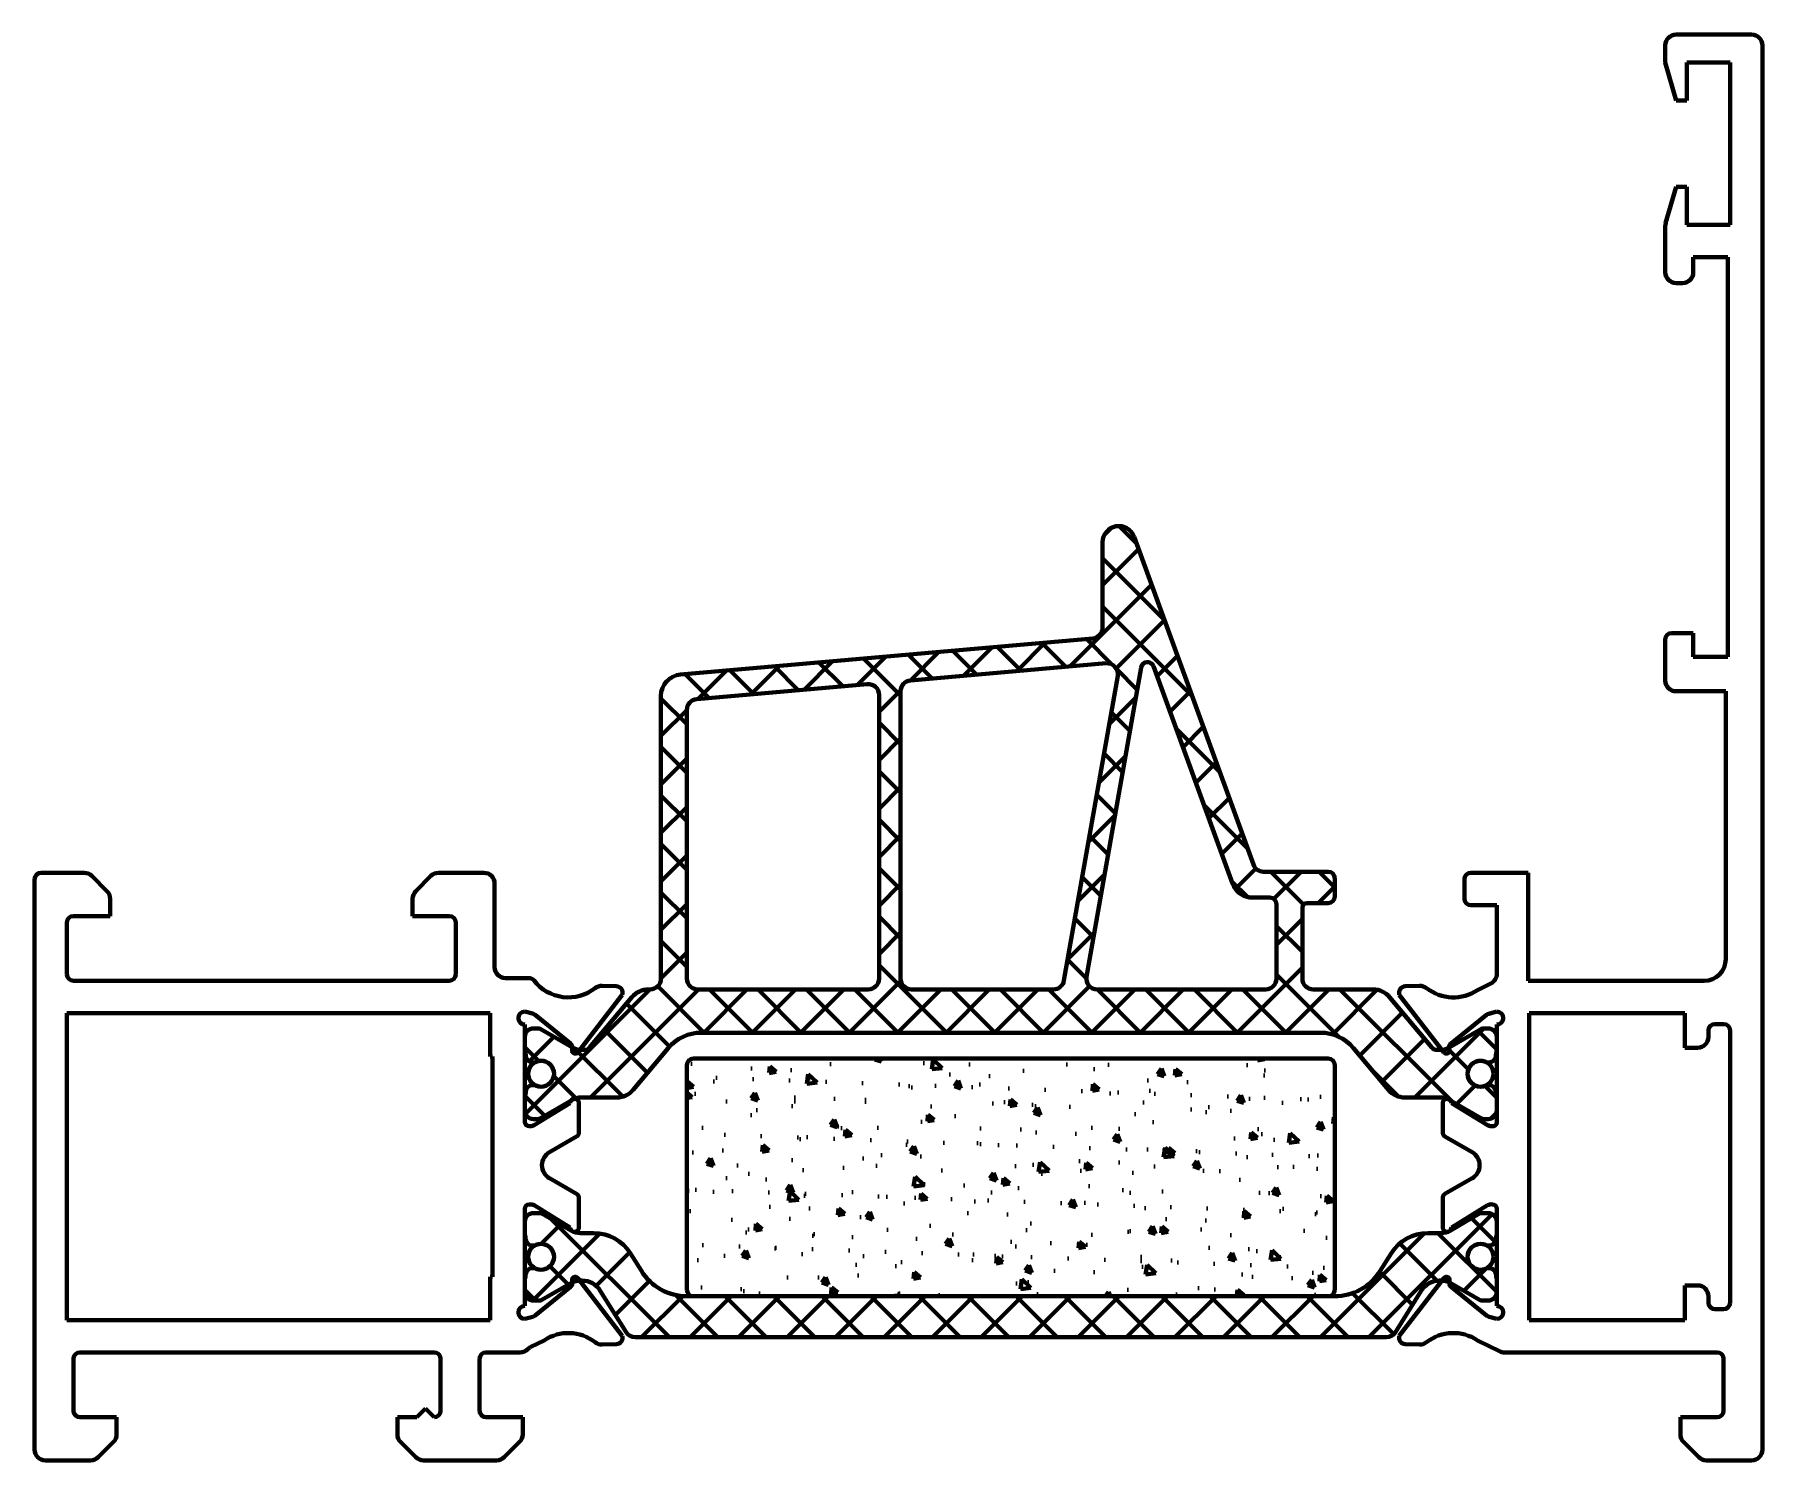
# Model space of a CAD drawing. Header units: millimetres. Extents: x 343.9 to 423.9, y 4.9 to 70.9.
import ezdxf

# ---------------------------------------------------------------- set-up
doc = ezdxf.new("R2010")
doc.units = ezdxf.units.MM

msp = doc.modelspace()

# ---------------------------------------------------------------- hatches: boundary and pattern name
at = {"lineweight": 100}
h = msp.add_hatch(dxfattribs=at)
h.set_pattern_fill('ANSI37', color=8, scale=0.5, style=0)
edge = h.paths.add_edge_path()
edge.add_line((373.847, 41.264), (392.927, 42.933))
edge.add_arc((392.884, 43.431), 0.5, 275, 360)
edge.add_line((393.384, 43.431), (393.384, 47.384))
edge.add_arc((394.134, 47.384), 0.75, 20, 180, ccw=False)
edge.add_line((394.839, 47.641), (400.363, 32.463))
edge.add_arc((400.833, 32.634), 0.5, 200, 270)
edge.add_line((400.833, 32.134), (403.834, 32.134))
edge.add_arc((403.834, 31.834), 0.3, 0, 90, ccw=False)
edge.add_line((404.134, 31.834), (404.134, 30.984))
edge.add_arc((403.834, 30.984), 0.3, -90, 0, ccw=False)
edge.add_line((403.834, 30.684), (402.834, 30.684))
edge.add_arc((402.834, 30.484), 0.2, 90, 180)
edge.add_line((402.634, 30.484), (402.634, 27.184))
edge.add_arc((403.134, 27.184), 0.5, 180, 270)
edge.add_line((403.134, 26.684), (405.908, 26.684))
edge.add_arc((405.908, 25.684), 1, 40, 90, ccw=False)
edge.add_line((406.674, 26.327), (408.633, 23.991))
edge.add_arc((408.863, 24.184), 0.3, 220, 270)
edge.add_line((408.863, 23.884), (409.027, 23.884))
edge.add_arc((409.027, 24.684), 0.8, 270, 300)
edge.add_line((409.427, 23.991), (410.927, 24.857))
edge.add_arc((411.027, 24.684), 0.2, 90, 120, ccw=False)
edge.add_line((411.027, 24.884), (411.234, 24.884))
edge.add_arc((411.234, 24.484), 0.4, 0, 90, ccw=False)
edge.add_line((411.634, 24.484), (411.634, 23.884))
edge.add_arc((417.634, 22.784), 6.1, 169.61114, 172.59361)
edge.add_arc((411.287, 23.609), 0.3, 270, 352.59361, ccw=False)
edge.add_line((411.287, 23.309), (411.174, 23.309))
edge.add_arc((410.884, 22.784), 0.6, 61.04498, 298.95502)
edge.add_line((411.174, 22.259), (411.287, 22.259))
edge.add_arc((411.287, 21.959), 0.3, 7.40639, 90, ccw=False)
edge.add_arc((417.634, 22.784), 6.1, 187.40639, 190.38886)
edge.add_line((411.634, 21.684), (411.634, 21.084))
edge.add_arc((411.234, 21.084), 0.4, -90, 0, ccw=False)
edge.add_line((411.234, 20.684), (411.027, 20.684))
edge.add_arc((411.027, 20.884), 0.2, 240, 270, ccw=False)
edge.add_line((410.927, 20.711), (409.427, 21.577))
edge.add_arc((409.027, 20.884), 0.8, 60, 90)
edge.add_line((409.027, 21.684), (407.38, 21.684))
edge.add_arc((407.38, 22.684), 1, 220, 270, ccw=False)
edge.add_line((406.614, 22.041), (404.996, 23.97))
edge.add_arc((403.464, 22.684), 2, 40, 90)
edge.add_line((403.464, 24.684), (374.803, 24.684))
edge.add_arc((374.803, 22.684), 2, 90, 140)
edge.add_line((373.271, 23.97), (371.653, 22.041))
edge.add_arc((370.887, 22.684), 1, 270, 320, ccw=False)
edge.add_line((370.887, 21.684), (369.241, 21.684))
edge.add_arc((369.241, 20.884), 0.8, 90, 120)
edge.add_line((368.841, 21.577), (367.341, 20.711))
edge.add_arc((367.241, 20.884), 0.2, 270, 300, ccw=False)
edge.add_line((367.241, 20.684), (367.034, 20.684))
edge.add_arc((367.034, 21.084), 0.4, 180, 270, ccw=False)
edge.add_line((366.634, 21.084), (366.634, 21.684))
edge.add_arc((360.634, 22.784), 6.1, 349.61114, 352.59361)
edge.add_arc((366.98, 21.959), 0.3, 90, 172.59361, ccw=False)
edge.add_line((366.98, 22.259), (367.093, 22.259))
edge.add_arc((367.384, 22.784), 0.6, 241.04498, 478.95502)
edge.add_line((367.093, 23.309), (366.98, 23.309))
edge.add_arc((366.98, 23.609), 0.3, 187.40639, 270, ccw=False)
edge.add_arc((360.634, 22.784), 6.1, 7.40639, 10.38886)
edge.add_line((366.634, 23.884), (366.634, 24.484))
edge.add_arc((367.034, 24.484), 0.4, 90, 180, ccw=False)
edge.add_line((367.034, 24.884), (367.241, 24.884))
edge.add_arc((367.241, 24.684), 0.2, 60, 90, ccw=False)
edge.add_line((367.341, 24.857), (368.841, 23.991))
edge.add_arc((369.241, 24.684), 0.8, 240, 270)
edge.add_line((369.241, 23.884), (369.404, 23.884))
edge.add_arc((369.404, 24.184), 0.3, 270, 320)
edge.add_line((369.634, 23.991), (371.594, 26.327))
edge.add_arc((372.36, 25.684), 1, 90, 140, ccw=False)
edge.add_line((372.36, 26.684), (372.434, 26.684))
edge.add_arc((372.434, 27.184), 0.5, 270, 360)
edge.add_line((372.934, 27.184), (372.934, 40.268))
edge.add_arc((373.934, 40.268), 1, 95, 180, ccw=False)
edge = h.paths.add_edge_path(flags=16)
edge.add_arc((374.634, 39.626), 0.5, 95, 180, ccw=False)
edge.add_line((374.59, 40.124), (382.49, 40.816))
edge.add_arc((382.534, 40.318), 0.5, 0, 95, ccw=False)
edge.add_line((383.034, 40.318), (383.034, 27.184))
edge.add_arc((382.534, 27.184), 0.5, -90, 0, ccw=False)
edge.add_line((382.534, 26.684), (374.634, 26.684))
edge.add_arc((374.634, 27.184), 0.5, 180, 270, ccw=False)
edge.add_line((374.134, 27.184), (374.134, 39.626))
edge = h.paths.add_edge_path(flags=16)
edge.add_arc((395.462, 41.541), 0.3, 20, 170, ccw=False)
edge.add_line((395.744, 41.644), (399.403, 31.592))
edge.add_arc((400.342, 31.934), 1, 200, 270)
edge.add_line((400.342, 30.934), (401.134, 30.934))
edge.add_arc((401.134, 30.634), 0.3, 0, 90, ccw=False)
edge.add_line((401.434, 30.634), (401.434, 27.184))
edge.add_arc((400.934, 27.184), 0.5, -90, 0, ccw=False)
edge.add_line((400.934, 26.684), (393.134, 26.684))
edge.add_arc((393.134, 27.184), 0.5, 170, 270, ccw=False)
edge.add_line((392.641, 27.271), (395.167, 41.593))
edge = h.paths.add_edge_path(flags=16)
edge.add_line((391.103, 26.684), (384.534, 26.684))
edge.add_arc((384.534, 27.184), 0.5, 180, 270, ccw=False)
edge.add_line((384.034, 27.184), (384.034, 40.492))
edge.add_arc((384.534, 40.492), 0.5, 95, 180, ccw=False)
edge.add_line((384.49, 40.991), (393.546, 41.783))
edge.add_arc((393.589, 41.285), 0.5, -10, 95, ccw=False)
edge.add_line((394.082, 41.198), (391.595, 27.097))
edge.add_arc((391.103, 27.184), 0.5, 270, 350, ccw=False)
h = msp.add_hatch(dxfattribs=at)
h.set_pattern_fill('AR-CONC', color=8, scale=0.02, angle=270, style=0)
h.paths.add_polyline_path([(404.134, 23.184, 0.414214), (403.834, 23.484), (374.434, 23.484, 0.414214), (374.134, 23.184), (374.134, 12.784, 0.414214), (374.434, 12.484), (403.834, 12.484, 0.414214), (404.134, 12.784)])
h = msp.add_hatch(dxfattribs=at)
h.set_pattern_fill('ANSI37', color=8, scale=0.5, style=0)
edge = h.paths.add_edge_path()
edge.add_line((409.07, 15.409), (408.441, 15.409))
edge.add_arc((408.441, 13.409), 2, 90, 148)
edge.add_line((406.745, 14.469), (406.239, 13.659))
edge.add_arc((404.119, 14.984), 2.5, -90, -32, ccw=False)
edge.add_line((404.119, 12.484), (374.149, 12.484))
edge.add_arc((374.149, 14.984), 2.5, 212, 270, ccw=False)
edge.add_line((372.028, 13.659), (371.523, 14.469))
edge.add_arc((369.826, 13.409), 2, 32, 90)
edge.add_line((369.826, 15.409), (369.198, 15.409))
edge.add_arc((369.198, 16.209), 0.8, -120, -90, ccw=False)
edge.add_line((368.798, 15.516), (367.428, 16.307))
edge.add_arc((367.328, 16.134), 0.2, 60, 90)
edge.add_line((367.328, 16.334), (367.034, 16.334))
edge.add_arc((367.034, 15.934), 0.4, 90, 180)
edge.add_line((366.634, 15.934), (366.634, 15.359))
edge.add_arc((361.171, 14.309), 5.562, 8.0898, 10.88066, ccw=False)
edge.add_arc((366.975, 15.134), 0.3, 188.0898, 270)
edge.add_line((366.975, 14.834), (367.093, 14.834))
edge.add_arc((367.384, 14.309), 0.6, -118.95502, 118.95502, ccw=False)
edge.add_line((367.093, 13.784), (366.975, 13.784))
edge.add_arc((366.975, 13.484), 0.3, 90, 171.9102)
edge.add_arc((361.171, 14.309), 5.563, -10.88066, -8.0898, ccw=False)
edge.add_line((366.634, 13.259), (366.634, 12.684))
edge.add_arc((367.034, 12.684), 0.4, 180, 270)
edge.add_line((367.034, 12.284), (367.328, 12.284))
edge.add_arc((367.328, 12.484), 0.2, -90, -60)
edge.add_line((367.428, 12.311), (368.798, 13.102))
edge.add_arc((369.198, 12.409), 0.8, 90, 120, ccw=False)
edge.add_line((369.198, 13.209), (369.279, 13.209))
edge.add_arc((369.279, 12.209), 1, 32, 90, ccw=False)
edge.add_line((370.127, 12.739), (371.327, 10.819))
edge.add_arc((371.751, 11.084), 0.5, 212, 270)
edge.add_line((371.751, 10.584), (406.517, 10.584))
edge.add_arc((406.517, 11.084), 0.5, -90, -32)
edge.add_line((406.941, 10.819), (408.14, 12.739))
edge.add_arc((408.988, 12.209), 1, 90, 148, ccw=False)
edge.add_line((408.988, 13.209), (409.07, 13.209))
edge.add_arc((409.07, 12.409), 0.8, 60, 90, ccw=False)
edge.add_line((409.47, 13.102), (410.84, 12.311))
edge.add_arc((410.94, 12.484), 0.2, 240, 270)
edge.add_line((410.94, 12.284), (411.234, 12.284))
edge.add_arc((411.234, 12.684), 0.4, -90, 0)
edge.add_line((411.634, 12.684), (411.634, 13.259))
edge.add_arc((417.096, 14.309), 5.563, 188.0898, 190.88066, ccw=False)
edge.add_arc((411.292, 13.484), 0.3, 8.0898, 90)
edge.add_line((411.292, 13.784), (411.174, 13.784))
edge.add_arc((410.884, 14.309), 0.6, -298.95502, -61.04498, ccw=False)
edge.add_line((411.174, 14.834), (411.292, 14.834))
edge.add_arc((411.292, 15.134), 0.3, -90, -8.0898)
edge.add_arc((417.096, 14.309), 5.562, 169.11934, 171.9102, ccw=False)
edge.add_line((411.634, 15.359), (411.634, 15.934))
edge.add_arc((411.234, 15.934), 0.4, 0, 90)
edge.add_line((411.234, 16.334), (410.94, 16.334))
edge.add_arc((410.94, 16.134), 0.2, 90, 120)
edge.add_line((410.84, 16.307), (409.47, 15.516))
edge.add_arc((409.07, 16.209), 0.8, -90, -60, ccw=False)

# ---------------------------------------------------------------- linework, layer by layer
for p, q in [((419.934, 70.884), (423.434, 70.884)), ((419.434, 69.584), (419.434, 70.384)), ((423.934, 70.384), (423.934, 5.384)), ((419.934, 67.834), (419.434, 69.584)), ((422.434, 69.584), (420.434, 69.584)), ((420.434, 69.584), (420.434, 67.834)), ((422.434, 62.084), (422.434, 69.584)), ((420.434, 67.834), (419.934, 67.834)), ((419.453, 62.152), (419.934, 63.834)), ((419.934, 63.834), (420.434, 63.834)), ((420.434, 63.834), (420.434, 62.084)), ((419.434, 59.884), (419.434, 62.014)), ((420.434, 62.084), (422.434, 62.084)), ((422.334, 60.584), (420.734, 60.584)), ((420.734, 60.584), (420.734, 59.884)), ((422.334, 42.084), (422.334, 60.584)), ((420.234, 59.384), (419.934, 59.384)), ((419.434, 40.984), (419.434, 42.884)), ((419.734, 43.184), (420.734, 43.184)), ((420.734, 43.184), (420.734, 42.084)), ((420.734, 42.084), (422.334, 42.084)), ((422.234, 40.484), (419.934, 40.484)), ((422.234, 28.083), (422.234, 40.484)), ((346.227, 32.084), (344.234, 32.084)), ((364.734, 32.084), (362.641, 32.084)), ((410.434, 32.084), (413.084, 32.084)), ((413.084, 32.084), (413.084, 27.083)), ((343.934, 31.784), (343.934, 5.384)), ((347.287, 31.231), (346.58, 31.938)), ((362.287, 31.938), (361.58, 31.231)), ((365.234, 27.714), (365.234, 31.584)), ((410.134, 30.884), (410.134, 31.784)), ((347.434, 30.084), (347.434, 30.877)), ((361.434, 30.877), (361.434, 30.084)), ((411.634, 30.584), (410.434, 30.584)), ((411.634, 27.409), (411.634, 30.584)), ((345.434, 27.384), (345.434, 29.784)), ((345.734, 30.084), (347.434, 30.084)), ((361.434, 30.084), (363.134, 30.084)), ((363.434, 29.784), (363.434, 27.384)), ((366.825, 27.214), (365.734, 27.214)), ((363.134, 27.084), (345.734, 27.084)), ((369.082, 23.772), (371.146, 26.439)), ((370.864, 26.833), (370.208, 26.852)), ((370.867, 26.833), (370.864, 26.833)), ((409.186, 23.772), (407.122, 26.439)), ((407.398, 26.833), (407.403, 26.833)), ((407.403, 26.833), (408.06, 26.852)), ((407.403, 26.833), (407.403, 26.833)), ((410.738, 26.658), (411.354, 26.96)), ((413.084, 27.083), (421.234, 27.083)), ((366.634, 25.661), (366.989, 25.566)), ((411.634, 25.661), (411.259, 25.56)), ((345.434, 11.384), (345.434, 25.584)), ((345.434, 25.584), (365.034, 25.584)), ((365.034, 25.584), (365.034, 23.584)), ((366.634, 20.561), (366.634, 25.061)), ((367.109, 25.507), (368.752, 24.185)), ((411.159, 25.507), (409.516, 24.185)), ((411.634, 20.561), (411.634, 25.061)), ((413.134, 11.384), (413.134, 25.584)), ((413.134, 25.584), (420.334, 25.584)), ((420.334, 25.584), (420.334, 23.984)), ((421.734, 25.084), (422.134, 25.084)), ((368.826, 24.022), (368.821, 23.867)), ((421.434, 24.484), (421.434, 24.784)), ((422.434, 24.784), (422.434, 12.184)), ((365.034, 23.584), (365.134, 23.584)), ((365.134, 23.584), (365.134, 13.384)), ((420.334, 23.984), (420.934, 23.984)), ((368.734, 21.427), (367.058, 20.405)), ((369.134, 20.05), (369.134, 21.434)), ((409.134, 20.05), (409.134, 21.434)), ((409.534, 21.427), (411.21, 20.405)), ((366.902, 20.361), (366.834, 20.361)), ((367.778, 19.156), (369.028, 19.873)), ((369.028, 19.873), (369.029, 19.874)), ((410.489, 19.156), (409.234, 19.876)), ((369.028, 17.225), (367.778, 17.942)), ((409.234, 17.222), (410.489, 17.942)), ((369.029, 17.225), (369.028, 17.225)), ((369.134, 15.665), (369.134, 17.048)), ((409.134, 15.665), (409.134, 17.048)), ((366.634, 12.037), (366.634, 16.537)), ((366.834, 16.737), (366.902, 16.737)), ((367.058, 16.693), (368.734, 15.671)), ((411.21, 16.693), (409.534, 15.671)), ((411.634, 12.037), (411.634, 16.537)), ((365.134, 13.384), (365.034, 13.384)), ((365.034, 13.384), (365.034, 11.384)), ((368.752, 12.913), (367.109, 11.591)), ((368.821, 13.232), (368.826, 13.076)), ((371.146, 10.659), (369.082, 13.326)), ((407.122, 10.659), (409.186, 13.326)), ((409.447, 13.232), (409.441, 13.076)), ((409.516, 12.913), (411.159, 11.591)), ((420.934, 12.984), (420.334, 12.984)), ((420.334, 12.984), (420.334, 11.384)), ((421.434, 12.184), (421.434, 12.484)), ((365.034, 11.384), (345.434, 11.384)), ((367.008, 11.538), (366.634, 11.437)), ((411.279, 11.533), (411.634, 11.437)), ((420.334, 11.384), (413.134, 11.384)), ((422.134, 11.884), (421.734, 11.884)), ((366.914, 10.138), (367.53, 10.44)), ((411.767, 9.935), (410.738, 10.44)), ((346.034, 9.884), (362.434, 9.884)), ((364.834, 9.884), (366.415, 9.884)), ((370.208, 10.247), (370.864, 10.265)), ((370.864, 10.265), (370.875, 10.266)), ((408.06, 10.247), (407.398, 10.265)), ((421.834, 9.884), (411.987, 9.884)), ((345.734, 7.184), (345.734, 9.584)), ((362.734, 9.584), (362.734, 7.184)), ((364.534, 7.184), (364.534, 9.584)), ((422.134, 7.184), (422.134, 9.584)), ((362.034, 7.284), (361.634, 6.884)), ((362.434, 6.884), (362.034, 7.284)), ((347.734, 6.884), (346.034, 6.884)), ((347.734, 6.091), (347.734, 6.884)), ((361.634, 6.884), (360.734, 6.884)), ((360.734, 6.884), (360.734, 6.091)), ((366.534, 6.884), (364.834, 6.884)), ((366.534, 6.091), (366.534, 6.884)), ((420.134, 6.091), (420.134, 6.884)), ((420.134, 6.884), (421.834, 6.884)), ((346.88, 5.031), (347.587, 5.738)), ((360.88, 5.738), (361.587, 5.031)), ((365.68, 5.031), (366.387, 5.738)), ((420.987, 5.031), (420.28, 5.738)), ((344.434, 4.884), (346.527, 4.884)), ((361.941, 4.884), (365.327, 4.884)), ((423.434, 4.884), (421.341, 4.884))]:
    msp.add_line(p, q, dxfattribs=at)
at = {"color": 8, "lineweight": 100}
for p, q in [((393.384, 43.431), (393.384, 47.384)), ((394.839, 47.641), (400.363, 32.463)), ((373.847, 41.264), (392.927, 42.933)), ((384.49, 40.991), (393.546, 41.783)), ((395.744, 41.644), (399.403, 31.592)), ((374.59, 40.124), (382.49, 40.816)), ((394.082, 41.198), (391.595, 27.097)), ((392.641, 27.271), (395.167, 41.593)), ((372.934, 27.184), (372.934, 40.268)), ((383.034, 40.318), (383.034, 27.184)), ((384.034, 27.184), (384.034, 40.492)), ((374.134, 27.184), (374.134, 39.626)), ((400.833, 32.134), (403.834, 32.134)), ((404.134, 31.834), (404.134, 30.984)), ((400.342, 30.934), (401.134, 30.934)), ((401.434, 30.634), (401.434, 27.184)), ((402.634, 30.484), (402.634, 27.184)), ((403.834, 30.684), (402.834, 30.684)), ((372.36, 26.684), (372.434, 26.684)), ((382.534, 26.684), (374.634, 26.684)), ((391.103, 26.684), (384.534, 26.684)), ((400.934, 26.684), (393.134, 26.684)), ((403.134, 26.684), (405.908, 26.684)), ((369.634, 23.991), (371.594, 26.327)), ((406.674, 26.327), (408.633, 23.991)), ((367.034, 24.884), (367.241, 24.884)), ((367.341, 24.857), (368.841, 23.991)), ((409.427, 23.991), (410.927, 24.857)), ((411.027, 24.884), (411.234, 24.884)), ((366.634, 23.884), (366.634, 24.484)), ((403.464, 24.684), (374.803, 24.684)), ((411.634, 24.484), (411.634, 23.884)), ((367.093, 23.309), (366.98, 23.309)), ((369.241, 23.884), (369.404, 23.884)), ((373.271, 23.97), (371.653, 22.041)), ((403.834, 23.484), (374.434, 23.484)), ((406.614, 22.041), (404.996, 23.97)), ((408.863, 23.884), (409.027, 23.884)), ((411.287, 23.309), (411.174, 23.309)), ((374.134, 23.184), (374.134, 12.784)), ((404.134, 12.784), (404.134, 23.184)), ((366.634, 21.084), (366.634, 21.684)), ((366.98, 22.259), (367.093, 22.259)), ((370.887, 21.684), (369.241, 21.684)), ((409.027, 21.684), (407.38, 21.684)), ((411.174, 22.259), (411.287, 22.259)), ((411.634, 21.684), (411.634, 21.084)), ((368.841, 21.577), (367.341, 20.711)), ((410.927, 20.711), (409.427, 21.577)), ((367.241, 20.684), (367.034, 20.684)), ((411.234, 20.684), (411.027, 20.684)), ((367.034, 16.334), (367.328, 16.334)), ((367.428, 16.307), (368.798, 15.516)), ((409.47, 15.516), (410.84, 16.307)), ((410.94, 16.334), (411.234, 16.334)), ((366.634, 15.359), (366.634, 15.934)), ((369.198, 15.409), (369.826, 15.409)), ((408.441, 15.409), (409.07, 15.409)), ((411.634, 15.934), (411.634, 15.359)), ((367.093, 14.834), (366.975, 14.834)), ((371.523, 14.469), (372.028, 13.659)), ((406.239, 13.659), (406.745, 14.469)), ((411.292, 14.834), (411.174, 14.834)), ((366.975, 13.784), (367.093, 13.784)), ((411.174, 13.784), (411.292, 13.784)), ((366.634, 12.684), (366.634, 13.259)), ((368.798, 13.102), (367.428, 12.311)), ((369.279, 13.209), (369.198, 13.209)), ((409.07, 13.209), (408.988, 13.209)), ((410.84, 12.311), (409.47, 13.102)), ((411.634, 13.259), (411.634, 12.684)), ((367.328, 12.284), (367.034, 12.284)), ((371.327, 10.819), (370.127, 12.739)), ((374.149, 12.484), (404.119, 12.484)), ((374.434, 12.484), (403.834, 12.484)), ((408.14, 12.739), (406.941, 10.819)), ((411.234, 12.284), (410.94, 12.284)), ((406.517, 10.584), (371.751, 10.584))]:
    msp.add_line(p, q, dxfattribs=at)
for centre in [(367.384, 22.784), (410.884, 22.784), (367.384, 14.309), (410.884, 14.309)]:
    msp.add_circle(centre, 0.6, dxfattribs=at)
at = {"lineweight": 100}
for centre, radius, start, end in [((419.934, 70.384), 0.5, 90, 180), ((423.434, 70.384), 0.5, 0, 90), ((419.934, 62.014), 0.5, 164.0546, 180), ((419.934, 59.884), 0.5, 180, 270), ((420.234, 59.884), 0.5, 270, 0), ((419.734, 42.884), 0.3, 90, 180), ((419.934, 40.984), 0.5, 180, 270), ((344.234, 31.784), 0.3, 90, 180), ((346.227, 31.584), 0.5, 45, 90), ((362.641, 31.584), 0.5, 90, 135), ((364.734, 31.584), 0.5, 0, 90), ((410.434, 31.784), 0.3, 90, 180), ((346.934, 30.877), 0.5, 0, 45), ((361.934, 30.877), 0.5, 135, 180), ((410.434, 30.884), 0.3, 180, 270), ((345.734, 29.784), 0.3, 90, 180), ((363.134, 29.784), 0.3, 360, 90), ((421.234, 28.083), 1, 270, 360), ((345.734, 27.384), 0.3, 180, 270), ((363.134, 27.384), 0.3, 270, 0), ((365.734, 27.714), 0.5, 180, 270), ((366.825, 26.914), 0.3, 37.57117, 90), ((411.134, 27.409), 0.5, 296.12702, 0), ((368.648, 28.317), 2, 217.57117, 308.19423), ((370.194, 26.352), 0.5, 88.37625, 128.19423), ((370.861, 26.533), 0.3, 341.74858, 88.86602), ((407.407, 26.533), 0.3, 91.62373, 198.25141), ((408.074, 26.352), 0.5, 51.80577, 91.62373), ((409.62, 28.317), 2, 231.80577, 303.99703), ((366.634, 25.361), 0.3, 90, 270), ((411.634, 25.361), 0.3, 270, 90), ((366.921, 25.274), 0.3, 51.17602, 76.87288), ((411.347, 25.274), 0.3, 106.9998, 128.824), ((421.734, 24.784), 0.3, 90, 180), ((422.134, 24.784), 0.3, 0, 90), ((368.627, 24.029), 0.2, 358, 51.17602), ((409.613, 24.01), 0.2, 119.13982, 204.93097), ((420.934, 24.484), 0.5, 270, 360), ((368.967, 23.862), 0.146, 178, 322.25392), ((409.301, 23.862), 0.146, 217.74608, 26.23494), ((368.934, 21.434), 0.2, 0, 181.77363), ((409.334, 21.434), 0.2, 358.22641, 180), ((366.834, 20.561), 0.2, 180, 270), ((366.902, 20.661), 0.3, 270, 301.38013), ((368.934, 20.05), 0.2, 298.30547, 0), ((409.334, 20.05), 0.2, 180, 240.15309), ((411.366, 20.661), 0.3, 238.61985, 270), ((411.434, 20.549), 0.2, 250.04706, 3.44135), ((368.127, 18.549), 0.7, 119.84688, 240.15312), ((410.141, 18.549), 0.7, 299.8469, 60.15309), ((368.934, 17.048), 0.2, 0, 61.69453), ((409.334, 17.048), 0.2, 119.84691, 180), ((366.834, 16.537), 0.2, 90, 180), ((366.902, 16.437), 0.3, 58.61987, 90), ((411.375, 16.443), 0.3, 78.70793, 123.4494), ((411.434, 16.537), 0.2, 0, 90), ((368.934, 15.665), 0.2, 178.22637, 0), ((409.334, 15.665), 0.2, 180, 1.77363), ((368.627, 13.069), 0.2, 308.82398, 2), ((368.967, 13.237), 0.146, 37.74608, 182), ((409.301, 13.237), 0.146, 358.0002, 142.25391), ((409.641, 13.069), 0.2, 178.0002, 231.17602), ((420.934, 12.484), 0.5, 0, 90), ((366.634, 11.737), 0.3, 90, 270), ((411.634, 11.737), 0.3, 270, 90), ((421.734, 12.184), 0.3, 180, 270), ((422.134, 12.184), 0.3, 270, 360), ((366.921, 11.825), 0.3, 287, 308.82398), ((411.347, 11.825), 0.3, 231.17602, 256.87702), ((368.648, 8.782), 2, 51.80577, 123.99705), ((370.861, 10.565), 0.3, 272.60541, 18.25142), ((407.407, 10.565), 0.3, 161.74859, 268.37627), ((409.62, 8.782), 2, 56.00295, 128.19423), ((346.034, 9.584), 0.3, 90, 180), ((362.434, 9.584), 0.3, 360, 90), ((364.834, 9.584), 0.3, 90, 180), ((366.415, 10.384), 0.5, 270, 315.96539), ((367.134, 9.689), 0.5, 116.12703, 135.96539), ((370.194, 10.746), 0.5, 231.80577, 271.62375), ((408.074, 10.746), 0.5, 268.37627, 308.19423), ((411.987, 10.384), 0.5, 243.87297, 270), ((421.834, 9.584), 0.3, 0, 90), ((346.034, 7.184), 0.3, 180, 270), ((362.434, 7.184), 0.3, 270, 0), ((364.834, 7.184), 0.3, 180, 270), ((421.834, 7.184), 0.3, 270, 0), ((347.234, 6.091), 0.5, 315, 360), ((361.234, 6.091), 0.5, 180, 225), ((366.034, 6.091), 0.5, 315, 360), ((420.634, 6.091), 0.5, 180, 225), ((344.434, 5.384), 0.5, 180, 270), ((346.527, 5.384), 0.5, 270, 315), ((361.941, 5.384), 0.5, 225, 270), ((365.327, 5.384), 0.5, 270, 315), ((421.341, 5.384), 0.5, 225, 270), ((423.434, 5.384), 0.5, 270, 360)]:
    msp.add_arc(centre, radius, start, end, dxfattribs=at)
at = {"color": 8, "lineweight": 100}
for centre, radius, start, end in [((394.134, 47.384), 0.75, 20, 180), ((392.884, 43.431), 0.5, 275, 0), ((393.589, 41.285), 0.5, 350, 95), ((395.462, 41.541), 0.3, 20, 170), ((373.934, 40.268), 1, 95, 180), ((382.534, 40.318), 0.5, 360, 95), ((384.534, 40.492), 0.5, 95, 180), ((374.634, 39.626), 0.5, 95, 180), ((400.833, 32.634), 0.5, 200, 270), ((403.834, 31.834), 0.3, 0, 90), ((400.342, 31.934), 1, 200, 270), ((401.134, 30.634), 0.3, 360, 90), ((402.834, 30.484), 0.2, 90, 180), ((403.834, 30.984), 0.3, 270, 0), ((393.134, 27.184), 0.5, 170, 270), ((372.36, 25.684), 1, 90, 140), ((372.434, 27.184), 0.5, 270, 0), ((374.634, 27.184), 0.5, 180, 270), ((382.534, 27.184), 0.5, 270, 0), ((384.534, 27.184), 0.5, 180, 270), ((391.103, 27.184), 0.5, 270, 350), ((400.934, 27.184), 0.5, 270, 0), ((403.134, 27.184), 0.5, 180, 270), ((405.908, 25.684), 1, 40, 90), ((367.034, 24.484), 0.4, 90, 180), ((367.241, 24.684), 0.2, 60, 90), ((411.027, 24.684), 0.2, 90, 120), ((411.234, 24.484), 0.4, 0, 90), ((374.803, 22.684), 2, 90, 140), ((403.464, 22.684), 2, 40, 90), ((360.634, 22.784), 6.1, 7.40639, 10.38886), ((366.98, 23.609), 0.3, 187.40639, 270), ((367.384, 22.784), 0.6, 241.04498, 118.95502), ((369.241, 24.684), 0.8, 240, 270), ((369.404, 24.184), 0.3, 270, 320), ((374.434, 23.184), 0.3, 90, 180), ((403.834, 23.184), 0.3, 360, 90), ((408.863, 24.184), 0.3, 220, 270), ((409.027, 24.684), 0.8, 270, 300), ((410.884, 22.784), 0.6, 61.04498, 298.95502), ((411.287, 23.609), 0.3, 270, 352.59361), ((417.634, 22.784), 6.1, 169.61114, 172.59361), ((360.634, 22.784), 6.1, 349.61114, 352.59361), ((366.98, 21.959), 0.3, 90, 172.59361), ((369.241, 20.884), 0.8, 90, 120), ((370.887, 22.684), 1, 270, 320), ((407.38, 22.684), 1, 220, 270), ((409.027, 20.884), 0.8, 60, 90), ((411.287, 21.959), 0.3, 7.40639, 90), ((417.634, 22.784), 6.1, 187.40639, 190.38886), ((367.034, 21.084), 0.4, 180, 270), ((411.234, 21.084), 0.4, 270, 0), ((367.241, 20.884), 0.2, 270, 300), ((411.027, 20.884), 0.2, 240, 270), ((367.034, 15.934), 0.4, 90, 180), ((367.328, 16.134), 0.2, 60, 90), ((410.94, 16.134), 0.2, 90, 120), ((411.234, 15.934), 0.4, 360, 90), ((361.171, 14.309), 5.562, 8.0898, 10.88066), ((369.198, 16.209), 0.8, 240, 270), ((369.826, 13.409), 2, 32, 90), ((408.441, 13.409), 2, 90, 148), ((409.07, 16.209), 0.8, 270, 300), ((417.096, 14.309), 5.562, 169.11934, 171.9102), ((366.975, 15.134), 0.3, 188.0898, 270), ((367.384, 14.309), 0.6, 241.04498, 118.95502), ((410.884, 14.309), 0.6, 61.04498, 298.95502), ((411.292, 15.134), 0.3, 270, 351.9102), ((366.975, 13.484), 0.3, 90, 171.9102), ((374.149, 14.984), 2.5, 212, 270), ((404.119, 14.984), 2.5, 270, 328), ((411.292, 13.484), 0.3, 8.0898, 90), ((361.171, 14.309), 5.563, 349.11934, 351.9102), ((369.198, 12.409), 0.8, 90, 120), ((369.279, 12.209), 1, 32, 90), ((408.988, 12.209), 1, 90, 148), ((409.07, 12.409), 0.8, 60, 90), ((417.096, 14.309), 5.563, 188.0898, 190.88066), ((367.034, 12.684), 0.4, 180, 270), ((367.328, 12.484), 0.2, 270, 300), ((374.434, 12.784), 0.3, 180, 270), ((403.834, 12.784), 0.3, 270, 0), ((410.94, 12.484), 0.2, 240, 270), ((411.234, 12.684), 0.4, 270, 0), ((371.751, 11.084), 0.5, 212, 270), ((406.517, 11.084), 0.5, 270, 328)]:
    msp.add_arc(centre, radius, start, end, dxfattribs=at)

doc.saveas('drawing.dxf')
